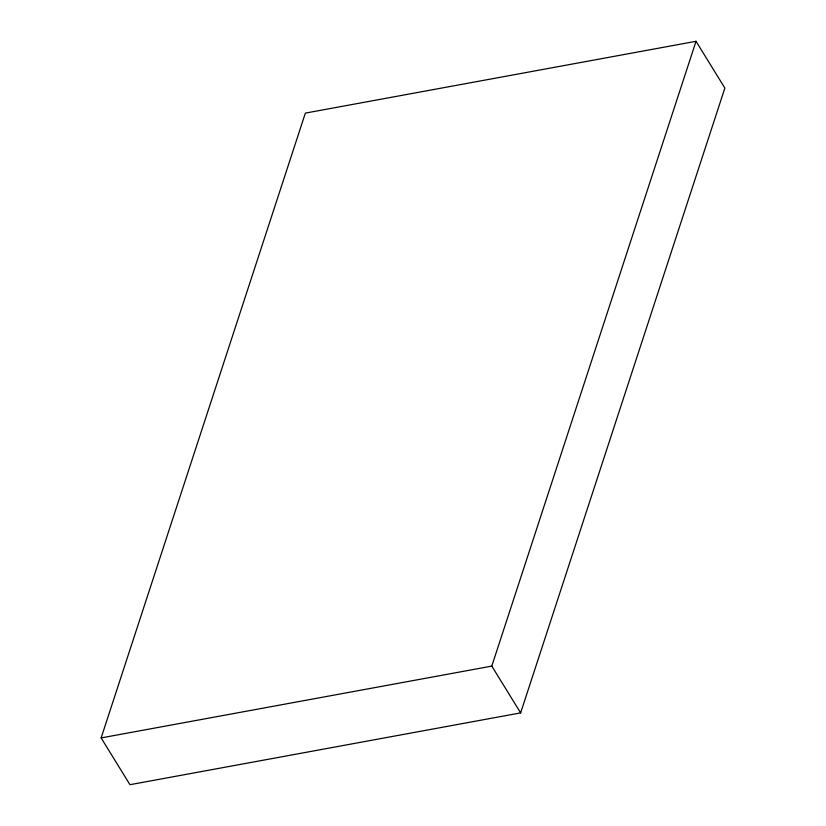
<?xml version="1.0" encoding="UTF-8"?>
<svg xmlns="http://www.w3.org/2000/svg" width="826" height="826" viewBox="0 0 826 826"><rect width="100%" height="100%" fill="white"/><g stroke="black" fill="none" stroke-linecap="round" stroke-linejoin="round"><path stroke-width="1.24" d="M101.133 737.917L305.362 113.11L696.029 41.3L724.867 88.083L520.638 712.89L129.971 784.7L101.133 737.917L491.8 666.107L696.029 41.3M491.8 666.107L520.638 712.89"/></g></svg>
